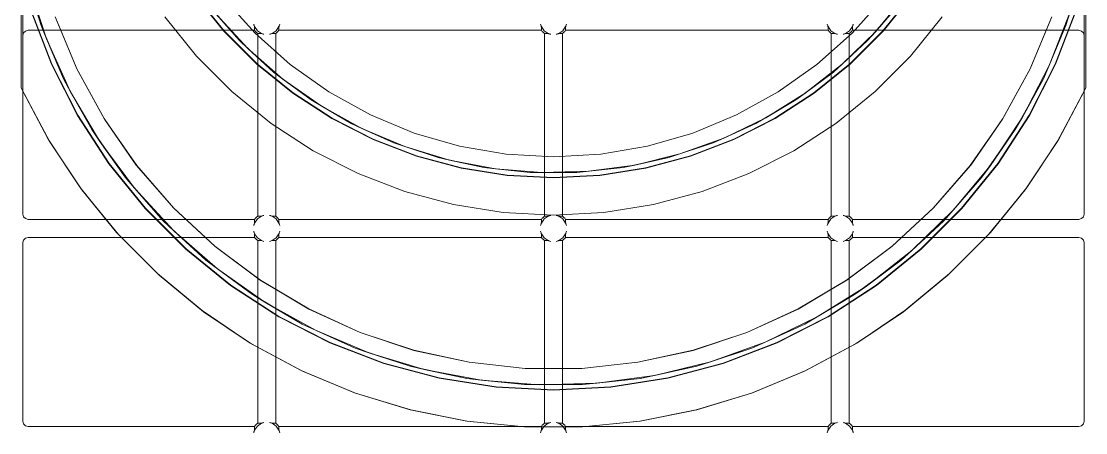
# Model space of a CAD drawing. Header units: millimetres. Extents: x 0 to 1729, y -270 to 583.
# Drawn here: x 260 to 460.5, y 175 to 252.5 of the extents above; entities that cross this region are included whole.
import ezdxf

# ---------------------------------------------------------------- set-up
doc = ezdxf.new("R2010")
doc.units = ezdxf.units.MM
doc.layers.add('OUTLINE', color=7, linetype='Continuous')

msp = doc.modelspace()

# ---------------------------------------------------------------- linework, layer by layer
at = {"layer": 'OUTLINE', "lineweight": 13}
for p, q in [((260.03, 239.96), (260.03, 333.04)), ((260.31, 239.36), (260.31, 333.64)), ((460.19, 239.36), (460.19, 333.64)), ((460.47, 239.96), (460.47, 333.04)), ((260.6, 262.16), (263.75, 251.7)), ((456.75, 251.7), (459.9, 262.16)), ((261.36, 259.53), (263.75, 251.7)), ((261.36, 259.53), (264.79, 249.17)), ((292.7, 257.42), (298.2, 250.63)), ((292.76, 257.47), (298.26, 250.68)), ((298.09, 256.93), (304.04, 250.29)), ((298.09, 256.93), (304.04, 250.29)), ((416.47, 250.29), (422.41, 256.93)), ((416.47, 250.29), (422.41, 256.93)), ((420.87, 250.54), (426.47, 257.3)), ((422.24, 250.68), (427.74, 257.47)), ((422.3, 250.63), (427.8, 257.42)), ((295.3, 255.51), (301.09, 248.89)), ((419.41, 248.89), (425.2, 255.51)), ((420.87, 250.54), (425.2, 255.51)), ((261.82, 254.52), (265.7, 244.4)), ((261.89, 254.54), (265.77, 244.43)), ((266.43, 253.35), (270.51, 243.52)), ((266.48, 253.22), (270.51, 243.52)), ((266.48, 253.22), (270.57, 243.4)), ((287.03, 253.31), (293, 245.94)), ((287.03, 253.31), (293, 245.94)), ((296.74, 253.84), (301.09, 248.89)), ((296.74, 253.84), (302.7, 247.39)), ((427.5, 245.94), (433.47, 253.31)), ((427.5, 245.94), (433.47, 253.31)), ((449.93, 243.4), (454.02, 253.22)), ((449.99, 243.52), (454.07, 253.35)), ((449.99, 243.52), (454.02, 253.22)), ((453.59, 244.15), (457.56, 254.31)), ((454.73, 244.43), (458.61, 254.54)), ((454.8, 244.4), (458.68, 254.52)), ((456.75, 251.7), (457.56, 254.31)), ((260.45, 250.3), (260.81, 250.67)), ((260.81, 250.67), (261.32, 250.8)), ((261.32, 250.8), (303.96, 250.8)), ((263.75, 251.7), (264.79, 249.17)), ((263.75, 251.7), (268, 241.64)), ((298.2, 250.63), (304.38, 244.45)), ((298.26, 250.68), (304.43, 244.51)), ((303.8, 251.98), (303.85, 251.8)), ((303.8, 251.98), (303.96, 251.49)), ((303.85, 251.8), (303.9, 251.64)), ((303.9, 251.64), (303.94, 251.53)), ((303.94, 251.53), (303.96, 251.48)), ((303.96, 251.49), (304.48, 250.73)), ((303.96, 251.48), (303.96, 250.8)), ((303.96, 250.8), (304.14, 250.59)), ((304.14, 250.59), (304.34, 250.39)), ((304.48, 250.73), (305.24, 250.21)), ((307.26, 250.21), (308.02, 250.73)), ((308.02, 250.73), (308.54, 251.49)), ((308.16, 250.39), (308.36, 250.59)), ((308.36, 250.59), (308.54, 250.8)), ((308.54, 251.49), (308.7, 251.98)), ((308.54, 251.48), (308.56, 251.53)), ((308.54, 250.8), (308.54, 251.48)), ((308.54, 250.8), (357.96, 250.8)), ((308.56, 251.53), (308.6, 251.64)), ((308.6, 251.64), (308.65, 251.8)), ((308.65, 251.8), (308.7, 251.98)), ((357.8, 251.98), (357.85, 251.8)), ((357.8, 251.98), (357.96, 251.49)), ((357.85, 251.8), (357.9, 251.64)), ((357.9, 251.64), (357.94, 251.53)), ((357.94, 251.53), (357.96, 251.48)), ((357.96, 251.49), (358.48, 250.73)), ((357.96, 251.48), (357.96, 250.8)), ((357.96, 250.8), (358.14, 250.59)), ((358.14, 250.59), (358.34, 250.39)), ((358.48, 250.73), (359.24, 250.21)), ((361.26, 250.21), (362.02, 250.73)), ((362.02, 250.73), (362.54, 251.49)), ((362.16, 250.39), (362.36, 250.59)), ((362.36, 250.59), (362.54, 250.8)), ((362.54, 251.49), (362.7, 251.98)), ((362.54, 251.48), (362.56, 251.53)), ((362.54, 250.8), (362.54, 251.48)), ((362.54, 250.8), (411.96, 250.8)), ((362.56, 251.53), (362.6, 251.64)), ((362.6, 251.64), (362.65, 251.8)), ((362.65, 251.8), (362.7, 251.98)), ((411.8, 251.98), (411.85, 251.8)), ((411.8, 251.98), (411.96, 251.49)), ((411.85, 251.8), (411.9, 251.64)), ((411.9, 251.64), (411.94, 251.53)), ((411.94, 251.53), (411.96, 251.48)), ((411.96, 251.49), (412.48, 250.73)), ((411.96, 251.48), (411.96, 250.8)), ((411.96, 250.8), (412.14, 250.59)), ((412.14, 250.59), (412.34, 250.39)), ((412.48, 250.73), (413.24, 250.21)), ((415.26, 250.21), (416.02, 250.73)), ((416.02, 250.73), (416.54, 251.49)), ((416.07, 244.51), (422.24, 250.68)), ((416.12, 244.45), (422.3, 250.63)), ((416.16, 250.39), (416.36, 250.59)), ((416.36, 250.59), (416.54, 250.8)), ((416.54, 251.49), (416.7, 251.98)), ((416.54, 251.48), (416.56, 251.53)), ((416.54, 250.8), (416.54, 251.48)), ((416.54, 250.8), (459.18, 250.8)), ((416.56, 251.53), (416.6, 251.64)), ((416.6, 251.64), (416.65, 251.8)), ((416.65, 251.8), (416.7, 251.98)), ((452.5, 241.64), (456.75, 251.7)), ((453.59, 244.15), (456.75, 251.7)), ((459.18, 250.8), (459.69, 250.67)), ((459.69, 250.67), (460.05, 250.3)), ((260.31, 249.81), (260.45, 250.3)), ((260.31, 216.19), (260.31, 249.81)), ((264.79, 249.17), (268, 241.64)), ((264.79, 249.17), (269.3, 239.24)), ((301.09, 248.89), (302.7, 247.39)), ((301.09, 248.89), (307.54, 242.93)), ((304.04, 250.29), (310.68, 244.34)), ((304.04, 250.29), (310.68, 244.34)), ((304.34, 250.39), (304.55, 250.21)), ((304.55, 215.79), (304.55, 250.21)), ((304.55, 250.21), (305.23, 250.21)), ((305.23, 250.21), (305.28, 250.19)), ((305.24, 250.21), (305.73, 250.05)), ((305.28, 250.19), (305.39, 250.15)), ((305.39, 250.15), (305.55, 250.1)), ((305.55, 250.1), (305.73, 250.05)), ((306.77, 250.05), (307.26, 250.21)), ((306.77, 250.05), (306.95, 250.1)), ((306.95, 250.1), (307.11, 250.15)), ((307.11, 250.15), (307.22, 250.19)), ((307.22, 250.19), (307.27, 250.21)), ((307.27, 250.21), (307.95, 250.21)), ((307.95, 250.21), (308.16, 250.39)), ((307.95, 215.79), (307.95, 250.21)), ((358.34, 250.39), (358.55, 250.21)), ((358.55, 215.79), (358.55, 250.21)), ((358.55, 250.21), (359.23, 250.21)), ((359.23, 250.21), (359.28, 250.19)), ((359.24, 250.21), (359.73, 250.05)), ((359.28, 250.19), (359.39, 250.15)), ((359.39, 250.15), (359.55, 250.1)), ((359.55, 250.1), (359.73, 250.05)), ((360.77, 250.05), (361.26, 250.21)), ((360.77, 250.05), (360.95, 250.1)), ((360.95, 250.1), (361.11, 250.15)), ((361.11, 250.15), (361.22, 250.19)), ((361.22, 250.19), (361.27, 250.21)), ((361.27, 250.21), (361.95, 250.21)), ((361.95, 250.21), (362.16, 250.39)), ((361.95, 215.79), (361.95, 250.21)), ((409.82, 244.34), (416.47, 250.29)), ((409.82, 244.34), (416.47, 250.29)), ((412.34, 250.39), (412.55, 250.21)), ((412.55, 215.79), (412.55, 250.21)), ((412.55, 250.21), (413.23, 250.21)), ((412.96, 242.93), (419.41, 248.89)), ((413.23, 250.21), (413.28, 250.19)), ((413.24, 250.21), (413.73, 250.05)), ((413.28, 250.19), (413.39, 250.15)), ((413.39, 250.15), (413.55, 250.1)), ((413.55, 250.1), (413.73, 250.05)), ((414.58, 244.41), (420.87, 250.54)), ((414.58, 244.41), (419.41, 248.89)), ((414.77, 250.05), (415.26, 250.21)), ((414.77, 250.05), (414.95, 250.1)), ((414.95, 250.1), (415.11, 250.15)), ((415.11, 250.15), (415.22, 250.19)), ((415.22, 250.19), (415.27, 250.21)), ((415.27, 250.21), (415.95, 250.21)), ((415.95, 250.21), (416.16, 250.39)), ((415.95, 215.79), (415.95, 250.21)), ((419.41, 248.89), (420.87, 250.54)), ((460.05, 250.3), (460.19, 249.81)), ((460.19, 216.19), (460.19, 249.81)), ((302.7, 247.39), (307.54, 242.93)), ((302.7, 247.39), (309.3, 241.61)), ((293, 245.94), (299.69, 239.25)), ((293, 245.94), (299.69, 239.25)), ((420.81, 239.25), (427.5, 245.94)), ((420.81, 239.25), (427.5, 245.94)), ((265.7, 244.4), (270.62, 234.75)), ((265.77, 244.43), (270.68, 234.79)), ((270.51, 243.52), (270.57, 243.4)), ((270.51, 243.52), (275.62, 234.18)), ((270.57, 243.4), (275.62, 234.18)), ((270.57, 243.4), (275.68, 234.07)), ((304.38, 244.45), (311.17, 238.95)), ((304.43, 244.51), (311.22, 239.01)), ((307.54, 242.93), (309.3, 241.61)), ((307.54, 242.93), (314.6, 237.69)), ((310.68, 244.34), (317.95, 239.19)), ((310.68, 244.34), (317.95, 239.19)), ((402.55, 239.19), (409.82, 244.34)), ((402.55, 239.19), (409.82, 244.34)), ((405.9, 237.69), (412.96, 242.93)), ((407.67, 238.99), (414.58, 244.41)), ((407.67, 238.99), (412.96, 242.93)), ((409.28, 239.01), (416.07, 244.51)), ((409.33, 238.95), (416.12, 244.45)), ((412.96, 242.93), (414.58, 244.41)), ((444.82, 234.07), (449.93, 243.4)), ((444.88, 234.18), (449.99, 243.52)), ((444.88, 234.18), (449.93, 243.4)), ((448.56, 234.46), (453.59, 244.15)), ((449.82, 234.79), (454.73, 244.43)), ((449.88, 234.75), (454.8, 244.4)), ((449.93, 243.4), (449.99, 243.52)), ((452.5, 241.64), (453.59, 244.15)), ((268, 241.64), (269.3, 239.24)), ((268, 241.64), (273.29, 232.09)), ((309.3, 241.61), (314.6, 237.69)), ((309.3, 241.61), (316.49, 236.56)), ((447.21, 232.09), (452.5, 241.64)), ((448.56, 234.46), (452.5, 241.64)), ((260.03, 239.96), (260.31, 239.36)), ((260.03, 239.96), (265.11, 230.3)), ((260.31, 239.36), (265.11, 230.3)), ((260.31, 239.36), (265.42, 229.78)), ((269.3, 239.24), (273.29, 232.09)), ((269.3, 239.24), (274.84, 229.84)), ((299.69, 239.25), (307.06, 233.28)), ((299.69, 239.25), (307.06, 233.28)), ((311.17, 238.95), (318.5, 234.19)), ((311.22, 239.01), (318.54, 234.25)), ((317.95, 239.19), (325.76, 234.87)), ((317.95, 239.19), (325.76, 234.87)), ((394.74, 234.87), (402.55, 239.19)), ((394.74, 234.87), (402.55, 239.19)), ((400.23, 234.33), (407.67, 238.99)), ((401.96, 234.25), (409.28, 239.01)), ((402, 234.19), (409.33, 238.95)), ((405.9, 237.69), (407.67, 238.99)), ((413.44, 233.28), (420.81, 239.25)), ((413.44, 233.28), (420.81, 239.25)), ((455.08, 229.78), (460.19, 239.36)), ((455.39, 230.3), (460.47, 239.96)), ((455.39, 230.3), (460.19, 239.36)), ((460.19, 239.36), (460.47, 239.96)), ((314.6, 237.69), (316.49, 236.56)), ((314.6, 237.69), (322.17, 233.22)), ((316.49, 236.56), (322.17, 233.22)), ((316.49, 236.56), (324.17, 232.31)), ((398.33, 233.22), (405.9, 237.69)), ((400.23, 234.33), (405.9, 237.69)), ((270.62, 234.75), (276.52, 225.66)), ((270.68, 234.79), (276.58, 225.71)), ((325.76, 234.87), (333.99, 231.46)), ((325.76, 234.87), (333.99, 231.46)), ((386.51, 231.46), (394.74, 234.87)), ((386.51, 231.46), (394.74, 234.87)), ((443.92, 225.71), (449.82, 234.79)), ((443.98, 225.66), (449.88, 234.75)), ((275.62, 234.18), (275.68, 234.07)), ((275.62, 234.18), (281.69, 225.43)), ((275.68, 234.07), (281.69, 225.43)), ((275.68, 234.07), (281.76, 225.35)), ((307.06, 233.28), (315, 228.12)), ((307.06, 233.28), (315, 228.12)), ((318.5, 234.19), (326.29, 230.22)), ((318.54, 234.25), (326.32, 230.29)), ((322.17, 233.22), (324.17, 232.31)), ((322.17, 233.22), (330.18, 229.59)), ((390.32, 229.59), (398.33, 233.22)), ((392.33, 230.49), (400.23, 234.33)), ((392.33, 230.49), (398.33, 233.22)), ((394.18, 230.29), (401.96, 234.25)), ((394.21, 230.22), (402, 234.19)), ((398.33, 233.22), (400.23, 234.33)), ((405.5, 228.12), (413.44, 233.28)), ((405.5, 228.12), (413.44, 233.28)), ((438.74, 225.35), (444.82, 234.07)), ((438.81, 225.43), (444.88, 234.18)), ((438.81, 225.43), (444.82, 234.07)), ((442.53, 225.37), (448.56, 234.46)), ((444.82, 234.07), (444.88, 234.18)), ((447.21, 232.09), (448.56, 234.46)), ((273.29, 232.09), (274.84, 229.84)), ((273.29, 232.09), (279.57, 223.16)), ((324.17, 232.31), (330.18, 229.59)), ((324.17, 232.31), (332.26, 228.89)), ((333.99, 231.46), (342.56, 228.99)), ((333.99, 231.46), (342.56, 228.99)), ((377.94, 228.99), (386.51, 231.46)), ((377.94, 228.99), (386.51, 231.46)), ((440.93, 223.16), (447.21, 232.09)), ((442.53, 225.37), (447.21, 232.09)), ((265.11, 230.3), (265.42, 229.78)), ((265.11, 230.3), (271.12, 221.19)), ((265.42, 229.78), (271.12, 221.19)), ((265.42, 229.78), (271.44, 220.75)), ((274.84, 229.84), (279.57, 223.16)), ((274.84, 229.84), (281.34, 221.08)), ((326.29, 230.22), (334.45, 227.09)), ((326.32, 230.29), (334.47, 227.16)), ((330.18, 229.59), (332.26, 228.89)), ((330.18, 229.59), (338.52, 226.83)), ((332.26, 228.89), (338.52, 226.83)), ((332.26, 228.89), (340.67, 226.36)), ((342.56, 228.99), (351.35, 227.5)), ((342.56, 228.99), (351.35, 227.5)), ((369.15, 227.5), (377.94, 228.99)), ((369.15, 227.5), (377.94, 228.99)), ((381.98, 226.83), (390.32, 229.59)), ((384.07, 227.51), (392.33, 230.49)), ((384.07, 227.51), (390.32, 229.59)), ((386.03, 227.16), (394.18, 230.29)), ((386.05, 227.09), (394.21, 230.22)), ((390.32, 229.59), (392.33, 230.49)), ((449.06, 220.75), (455.08, 229.78)), ((449.38, 221.19), (455.39, 230.3)), ((449.38, 221.19), (455.08, 229.78)), ((455.08, 229.78), (455.39, 230.3)), ((315, 228.12), (323.44, 223.82)), ((315, 228.12), (323.44, 223.82)), ((334.45, 227.09), (342.89, 224.82)), ((334.47, 227.16), (342.91, 224.9)), ((338.52, 226.83), (340.67, 226.36)), ((338.52, 226.83), (347.11, 224.97)), ((351.35, 227.5), (360.25, 227)), ((351.35, 227.5), (360.25, 227)), ((360.25, 227), (369.15, 227.5)), ((360.25, 227), (369.15, 227.5)), ((373.39, 224.97), (381.98, 226.83)), ((375.54, 225.43), (384.07, 227.51)), ((375.54, 225.43), (381.98, 226.83)), ((377.59, 224.9), (386.03, 227.16)), ((377.61, 224.82), (386.05, 227.09)), ((381.98, 226.83), (384.07, 227.51)), ((397.06, 223.82), (405.5, 228.12)), ((397.06, 223.82), (405.5, 228.12)), ((276.52, 225.66), (283.33, 217.25)), ((276.58, 225.71), (283.39, 217.3)), ((281.69, 225.43), (281.76, 225.35)), ((281.69, 225.43), (288.67, 217.39)), ((281.76, 225.35), (288.67, 217.39)), ((281.76, 225.35), (288.74, 217.32)), ((340.67, 226.36), (347.11, 224.97)), ((340.67, 226.36), (349.3, 224.73)), ((342.89, 224.82), (351.52, 223.46)), ((342.91, 224.9), (351.53, 223.54)), ((347.11, 224.97), (349.3, 224.73)), ((347.11, 224.97), (355.86, 224.04)), ((349.3, 224.73), (355.86, 224.04)), ((349.3, 224.73), (358.05, 224.03)), ((364.65, 224.04), (373.39, 224.97)), ((366.83, 224.26), (375.54, 225.43)), ((366.83, 224.26), (373.39, 224.97)), ((368.97, 223.54), (377.59, 224.9)), ((368.98, 223.46), (377.61, 224.82)), ((373.39, 224.97), (375.54, 225.43)), ((431.76, 217.32), (438.74, 225.35)), ((431.83, 217.39), (438.81, 225.43)), ((431.83, 217.39), (438.74, 225.35)), ((435.56, 216.97), (442.53, 225.37)), ((437.11, 217.3), (443.92, 225.71)), ((437.17, 217.25), (443.98, 225.66)), ((438.74, 225.35), (438.81, 225.43)), ((440.93, 223.16), (442.53, 225.37)), ((279.57, 223.16), (281.34, 221.08)), ((279.57, 223.16), (286.76, 214.94)), ((323.44, 223.82), (332.28, 220.43)), ((323.44, 223.82), (332.28, 220.43)), ((351.52, 223.46), (360.25, 223)), ((351.53, 223.54), (360.25, 223.08)), ((355.86, 224.04), (358.05, 224.03)), ((355.86, 224.04), (364.65, 224.04)), ((358.05, 224.03), (366.83, 224.26)), ((358.05, 224.03), (364.65, 224.04)), ((360.25, 223.08), (368.97, 223.54)), ((360.25, 223), (368.98, 223.46)), ((364.65, 224.04), (366.83, 224.26)), ((388.22, 220.43), (397.06, 223.82)), ((388.22, 220.43), (397.06, 223.82)), ((433.74, 214.94), (440.93, 223.16)), ((435.56, 216.97), (440.93, 223.16)), ((271.12, 221.19), (271.44, 220.75)), ((271.12, 221.19), (277.99, 212.72)), ((271.44, 220.75), (277.99, 212.72)), ((271.44, 220.75), (278.32, 212.35)), ((281.34, 221.08), (286.76, 214.94)), ((281.34, 221.08), (288.74, 213.06)), ((442.18, 212.35), (449.06, 220.75)), ((442.51, 212.72), (449.38, 221.19)), ((442.51, 212.72), (449.06, 220.75)), ((449.06, 220.75), (449.38, 221.19)), ((332.28, 220.43), (341.43, 217.98)), ((332.28, 220.43), (341.43, 217.98)), ((379.07, 217.98), (388.22, 220.43)), ((379.07, 217.98), (388.22, 220.43)), ((283.33, 217.25), (291, 209.58)), ((283.39, 217.3), (291.05, 209.64)), ((288.67, 217.39), (288.74, 217.32)), ((288.67, 217.39), (296.46, 210.14)), ((288.74, 217.32), (296.46, 210.14)), ((288.74, 217.32), (296.53, 210.08)), ((341.43, 217.98), (350.79, 216.5)), ((341.43, 217.98), (350.79, 216.5)), ((350.79, 216.5), (360.25, 216)), ((350.79, 216.5), (360.25, 216)), ((360.25, 216), (369.71, 216.5)), ((360.25, 216), (369.71, 216.5)), ((369.71, 216.5), (379.07, 217.98)), ((369.71, 216.5), (379.07, 217.98)), ((423.97, 210.08), (431.76, 217.32)), ((424.04, 210.14), (431.83, 217.39)), ((424.04, 210.14), (431.76, 217.32)), ((427.75, 209.36), (435.56, 216.97)), ((429.45, 209.64), (437.11, 217.3)), ((429.51, 209.58), (437.17, 217.25)), ((431.76, 217.32), (431.83, 217.39)), ((433.74, 214.94), (435.56, 216.97)), ((260.31, 216.19), (260.45, 215.7)), ((260.45, 215.7), (260.81, 215.33)), ((260.81, 215.33), (261.32, 215.2)), ((261.32, 215.2), (303.96, 215.2)), ((286.76, 214.94), (288.74, 213.06)), ((286.76, 214.94), (294.78, 207.53)), ((303.8, 214.02), (303.96, 214.51)), ((303.9, 214.36), (303.94, 214.47)), ((303.94, 214.47), (303.96, 214.52)), ((303.96, 215.2), (304.14, 215.41)), ((303.96, 214.51), (304.48, 215.27)), ((303.96, 214.52), (303.96, 215.2)), ((304.14, 215.41), (304.34, 215.61)), ((304.34, 215.61), (304.55, 215.79)), ((304.48, 215.27), (305.24, 215.79)), ((304.55, 215.79), (305.23, 215.79)), ((305.23, 215.79), (305.28, 215.81)), ((305.24, 215.79), (305.73, 215.95)), ((305.28, 215.81), (305.39, 215.85)), ((305.39, 215.85), (305.55, 215.9)), ((305.55, 215.9), (305.73, 215.95)), ((306.77, 215.95), (306.95, 215.9)), ((306.77, 215.95), (307.26, 215.79)), ((306.95, 215.9), (307.11, 215.85)), ((307.11, 215.85), (307.22, 215.81)), ((307.22, 215.81), (307.27, 215.79)), ((307.26, 215.79), (308.02, 215.27)), ((307.27, 215.79), (307.95, 215.79)), ((307.95, 215.79), (308.16, 215.61)), ((308.02, 215.27), (308.54, 214.51)), ((308.16, 215.61), (308.36, 215.41)), ((308.36, 215.41), (308.54, 215.2)), ((308.54, 215.2), (308.54, 214.52)), ((308.54, 215.2), (357.96, 215.2)), ((308.54, 214.52), (308.56, 214.47)), ((308.54, 214.51), (308.7, 214.02)), ((308.56, 214.47), (308.6, 214.36)), ((357.8, 214.02), (357.96, 214.51)), ((357.9, 214.36), (357.94, 214.47)), ((357.94, 214.47), (357.96, 214.52)), ((357.96, 215.2), (358.14, 215.41)), ((357.96, 214.51), (358.48, 215.27)), ((357.96, 214.52), (357.96, 215.2)), ((358.14, 215.41), (358.34, 215.61)), ((358.34, 215.61), (358.55, 215.79)), ((358.48, 215.27), (359.24, 215.79)), ((358.55, 215.79), (359.23, 215.79)), ((359.23, 215.79), (359.28, 215.81)), ((359.24, 215.79), (359.73, 215.95)), ((359.28, 215.81), (359.39, 215.85)), ((359.39, 215.85), (359.55, 215.9)), ((359.55, 215.9), (359.73, 215.95)), ((360.77, 215.95), (360.95, 215.9)), ((360.77, 215.95), (361.26, 215.79)), ((360.95, 215.9), (361.11, 215.85)), ((361.11, 215.85), (361.22, 215.81)), ((361.22, 215.81), (361.27, 215.79)), ((361.26, 215.79), (362.02, 215.27)), ((361.27, 215.79), (361.95, 215.79)), ((361.95, 215.79), (362.16, 215.61)), ((362.02, 215.27), (362.54, 214.51)), ((362.16, 215.61), (362.36, 215.41)), ((362.36, 215.41), (362.54, 215.2)), ((362.54, 215.2), (362.54, 214.52)), ((362.54, 215.2), (411.96, 215.2)), ((362.54, 214.52), (362.56, 214.47)), ((362.54, 214.51), (362.7, 214.02)), ((362.56, 214.47), (362.6, 214.36)), ((411.8, 214.02), (411.96, 214.51)), ((411.9, 214.36), (411.94, 214.47)), ((411.94, 214.47), (411.96, 214.52)), ((411.96, 215.2), (412.14, 215.41)), ((411.96, 214.51), (412.48, 215.27)), ((411.96, 214.52), (411.96, 215.2)), ((412.14, 215.41), (412.34, 215.61)), ((412.34, 215.61), (412.55, 215.79)), ((412.48, 215.27), (413.24, 215.79)), ((412.55, 215.79), (413.23, 215.79)), ((413.23, 215.79), (413.28, 215.81)), ((413.24, 215.79), (413.73, 215.95)), ((413.28, 215.81), (413.39, 215.85)), ((413.39, 215.85), (413.55, 215.9)), ((413.55, 215.9), (413.73, 215.95)), ((414.77, 215.95), (414.95, 215.9)), ((414.77, 215.95), (415.26, 215.79)), ((414.95, 215.9), (415.11, 215.85)), ((415.11, 215.85), (415.22, 215.81)), ((415.22, 215.81), (415.27, 215.79)), ((415.26, 215.79), (416.02, 215.27)), ((415.27, 215.79), (415.95, 215.79)), ((415.95, 215.79), (416.16, 215.61)), ((416.02, 215.27), (416.54, 214.51)), ((416.16, 215.61), (416.36, 215.41)), ((416.36, 215.41), (416.54, 215.2)), ((416.54, 215.2), (416.54, 214.52)), ((416.54, 215.2), (459.18, 215.2)), ((416.54, 214.52), (416.56, 214.47)), ((416.54, 214.51), (416.7, 214.02)), ((416.56, 214.47), (416.6, 214.36)), ((425.72, 207.53), (433.74, 214.94)), ((427.75, 209.36), (433.74, 214.94)), ((459.18, 215.2), (459.69, 215.33)), ((459.69, 215.33), (460.05, 215.7)), ((460.05, 215.7), (460.19, 216.19)), ((277.99, 212.72), (278.32, 212.35)), ((277.99, 212.72), (285.67, 204.97)), ((288.74, 213.06), (294.78, 207.53)), ((288.74, 213.06), (296.95, 205.88)), ((303.8, 214.02), (303.85, 214.2)), ((303.8, 212.98), (303.85, 212.8)), ((303.8, 212.98), (303.96, 212.49)), ((303.85, 214.2), (303.9, 214.36)), ((303.85, 212.8), (303.9, 212.64)), ((303.9, 212.64), (303.94, 212.53)), ((303.94, 212.53), (303.96, 212.48)), ((303.96, 212.49), (304.48, 211.73)), ((303.96, 212.48), (303.96, 211.8)), ((308.02, 211.73), (308.54, 212.49)), ((308.54, 212.49), (308.7, 212.98)), ((308.54, 212.48), (308.56, 212.53)), ((308.54, 211.8), (308.54, 212.48)), ((308.56, 212.53), (308.6, 212.64)), ((308.6, 214.36), (308.65, 214.2)), ((308.6, 212.64), (308.65, 212.8)), ((308.65, 214.2), (308.7, 214.02)), ((308.65, 212.8), (308.7, 212.98)), ((357.8, 214.02), (357.85, 214.2)), ((357.8, 212.98), (357.85, 212.8)), ((357.8, 212.98), (357.96, 212.49)), ((357.85, 214.2), (357.9, 214.36)), ((357.85, 212.8), (357.9, 212.64)), ((357.9, 212.64), (357.94, 212.53)), ((357.94, 212.53), (357.96, 212.48)), ((357.96, 212.49), (358.48, 211.73)), ((357.96, 212.48), (357.96, 211.8)), ((362.02, 211.73), (362.54, 212.49)), ((362.54, 212.49), (362.7, 212.98)), ((362.54, 212.48), (362.56, 212.53)), ((362.54, 211.8), (362.54, 212.48)), ((362.56, 212.53), (362.6, 212.64)), ((362.6, 214.36), (362.65, 214.2)), ((362.6, 212.64), (362.65, 212.8)), ((362.65, 214.2), (362.7, 214.02)), ((362.65, 212.8), (362.7, 212.98)), ((411.8, 214.02), (411.85, 214.2)), ((411.8, 212.98), (411.85, 212.8)), ((411.8, 212.98), (411.96, 212.49)), ((411.85, 214.2), (411.9, 214.36)), ((411.85, 212.8), (411.9, 212.64)), ((411.9, 212.64), (411.94, 212.53)), ((411.94, 212.53), (411.96, 212.48)), ((411.96, 212.49), (412.48, 211.73)), ((411.96, 212.48), (411.96, 211.8)), ((416.02, 211.73), (416.54, 212.49)), ((416.54, 212.49), (416.7, 212.98)), ((416.54, 212.48), (416.56, 212.53)), ((416.54, 211.8), (416.54, 212.48)), ((416.56, 212.53), (416.6, 212.64)), ((416.6, 214.36), (416.65, 214.2)), ((416.6, 212.64), (416.65, 212.8)), ((416.65, 214.2), (416.7, 214.02)), ((416.65, 212.8), (416.7, 212.98)), ((434.83, 204.97), (442.51, 212.72)), ((442.18, 212.35), (442.51, 212.72)), ((260.31, 210.81), (260.45, 211.3)), ((260.31, 177.19), (260.31, 210.81)), ((260.45, 211.3), (260.81, 211.67)), ((260.81, 211.67), (261.32, 211.8)), ((261.32, 211.8), (303.96, 211.8)), ((278.32, 212.35), (285.67, 204.97)), ((278.32, 212.35), (285.99, 204.67)), ((303.96, 211.8), (304.14, 211.59)), ((304.14, 211.59), (304.34, 211.39)), ((304.34, 211.39), (304.55, 211.21)), ((304.48, 211.73), (305.24, 211.21)), ((304.55, 176.79), (304.55, 211.21)), ((304.55, 211.21), (305.23, 211.21)), ((305.23, 211.21), (305.28, 211.19)), ((305.24, 211.21), (305.73, 211.05)), ((305.28, 211.19), (305.39, 211.15)), ((305.39, 211.15), (305.55, 211.1)), ((305.55, 211.1), (305.73, 211.05)), ((306.77, 211.05), (307.26, 211.21)), ((306.77, 211.05), (306.95, 211.1)), ((306.95, 211.1), (307.11, 211.15)), ((307.11, 211.15), (307.22, 211.19)), ((307.22, 211.19), (307.27, 211.21)), ((307.26, 211.21), (308.02, 211.73)), ((307.27, 211.21), (307.95, 211.21)), ((307.95, 211.21), (308.16, 211.39)), ((307.95, 176.79), (307.95, 211.21)), ((308.16, 211.39), (308.36, 211.59)), ((308.36, 211.59), (308.54, 211.8)), ((308.54, 211.8), (357.96, 211.8)), ((357.96, 211.8), (358.14, 211.59)), ((358.14, 211.59), (358.34, 211.39)), ((358.34, 211.39), (358.55, 211.21)), ((358.48, 211.73), (359.24, 211.21)), ((358.55, 176.79), (358.55, 211.21)), ((358.55, 211.21), (359.23, 211.21)), ((359.23, 211.21), (359.28, 211.19)), ((359.24, 211.21), (359.73, 211.05)), ((359.28, 211.19), (359.39, 211.15)), ((359.39, 211.15), (359.55, 211.1)), ((359.55, 211.1), (359.73, 211.05)), ((360.77, 211.05), (361.26, 211.21)), ((360.77, 211.05), (360.95, 211.1)), ((360.95, 211.1), (361.11, 211.15)), ((361.11, 211.15), (361.22, 211.19)), ((361.22, 211.19), (361.27, 211.21)), ((361.26, 211.21), (362.02, 211.73)), ((361.27, 211.21), (361.95, 211.21)), ((361.95, 211.21), (362.16, 211.39)), ((361.95, 176.79), (361.95, 211.21)), ((362.16, 211.39), (362.36, 211.59)), ((362.36, 211.59), (362.54, 211.8)), ((362.54, 211.8), (411.96, 211.8)), ((411.96, 211.8), (412.14, 211.59)), ((412.14, 211.59), (412.34, 211.39)), ((412.34, 211.39), (412.55, 211.21)), ((412.48, 211.73), (413.24, 211.21)), ((412.55, 176.79), (412.55, 211.21)), ((412.55, 211.21), (413.23, 211.21)), ((413.23, 211.21), (413.28, 211.19)), ((413.24, 211.21), (413.73, 211.05)), ((413.28, 211.19), (413.39, 211.15)), ((413.39, 211.15), (413.55, 211.1)), ((413.55, 211.1), (413.73, 211.05)), ((414.77, 211.05), (415.26, 211.21)), ((414.77, 211.05), (414.95, 211.1)), ((414.95, 211.1), (415.11, 211.15)), ((415.11, 211.15), (415.22, 211.19)), ((415.22, 211.19), (415.27, 211.21)), ((415.26, 211.21), (416.02, 211.73)), ((415.27, 211.21), (415.95, 211.21)), ((415.95, 211.21), (416.16, 211.39)), ((415.95, 176.79), (415.95, 211.21)), ((416.16, 211.39), (416.36, 211.59)), ((416.36, 211.59), (416.54, 211.8)), ((416.54, 211.8), (459.18, 211.8)), ((434.51, 204.67), (442.18, 212.35)), ((434.83, 204.97), (442.18, 212.35)), ((459.18, 211.8), (459.69, 211.67)), ((459.69, 211.67), (460.05, 211.3)), ((460.05, 211.3), (460.19, 210.81)), ((460.19, 177.19), (460.19, 210.81)), ((291, 209.58), (299.41, 202.77)), ((291.05, 209.64), (299.46, 202.83)), ((296.46, 210.14), (296.53, 210.08)), ((296.46, 210.14), (304.99, 203.76)), ((296.53, 210.08), (304.99, 203.76)), ((296.53, 210.08), (305.05, 203.72)), ((415.45, 203.72), (423.97, 210.08)), ((415.51, 203.76), (424.04, 210.14)), ((415.51, 203.76), (423.97, 210.08)), ((419.17, 202.62), (427.75, 209.36)), ((421.04, 202.83), (429.45, 209.64)), ((421.09, 202.77), (429.51, 209.58)), ((423.97, 210.08), (424.04, 210.14)), ((425.72, 207.53), (427.75, 209.36)), ((294.78, 207.53), (296.95, 205.88)), ((294.78, 207.53), (303.54, 201.02)), ((416.96, 201.02), (425.72, 207.53)), ((419.17, 202.62), (425.72, 207.53)), ((285.67, 204.97), (285.99, 204.67)), ((285.67, 204.97), (294.07, 198.01)), ((285.99, 204.67), (294.07, 198.01)), ((285.99, 204.67), (294.37, 197.78)), ((296.95, 205.88), (303.54, 201.02)), ((296.95, 205.88), (305.88, 199.61)), ((426.13, 197.78), (434.51, 204.67)), ((426.43, 198.01), (434.83, 204.97)), ((426.43, 198.01), (434.51, 204.67)), ((434.51, 204.67), (434.83, 204.97)), ((299.41, 202.77), (308.5, 196.87)), ((299.46, 202.83), (308.54, 196.93)), ((304.99, 203.76), (305.05, 203.72)), ((304.99, 203.76), (314.15, 198.33)), ((305.05, 203.72), (314.15, 198.33)), ((305.05, 203.72), (314.2, 198.3)), ((406.3, 198.3), (415.45, 203.72)), ((406.35, 198.33), (415.51, 203.76)), ((406.35, 198.33), (415.45, 203.72)), ((409.92, 196.84), (419.17, 202.62)), ((411.96, 196.93), (421.04, 202.83)), ((412, 196.87), (421.09, 202.77)), ((415.45, 203.72), (415.51, 203.76)), ((416.96, 201.02), (419.17, 202.62)), ((303.54, 201.02), (305.88, 199.61)), ((303.54, 201.02), (312.95, 195.48)), ((407.55, 195.48), (416.96, 201.02)), ((409.92, 196.84), (416.96, 201.02)), ((305.88, 199.61), (312.95, 195.48)), ((305.88, 199.61), (315.43, 194.32)), ((294.07, 198.01), (294.37, 197.78)), ((294.07, 198.01), (303.12, 191.91)), ((294.37, 197.78), (303.12, 191.91)), ((294.37, 197.78), (303.4, 191.75)), ((308.5, 196.87), (318.15, 191.95)), ((308.54, 196.93), (318.18, 192.02)), ((314.15, 198.33), (314.2, 198.3)), ((314.15, 198.33), (323.83, 193.9)), ((314.2, 198.3), (323.83, 193.9)), ((314.2, 198.3), (323.87, 193.89)), ((396.63, 193.89), (406.3, 198.3)), ((396.67, 193.9), (406.35, 198.33)), ((396.67, 193.9), (406.3, 198.3)), ((400.1, 192.07), (409.92, 196.84)), ((402.32, 192.02), (411.96, 196.93)), ((402.35, 191.95), (412, 196.87)), ((406.3, 198.3), (406.35, 198.33)), ((407.55, 195.48), (409.92, 196.84)), ((417.1, 191.75), (426.13, 197.78)), ((417.38, 191.91), (426.43, 198.01)), ((417.38, 191.91), (426.13, 197.78)), ((426.13, 197.78), (426.43, 198.01)), ((312.95, 195.48), (315.43, 194.32)), ((312.95, 195.48), (322.89, 190.96)), ((397.61, 190.96), (407.55, 195.48)), ((400.1, 192.07), (407.55, 195.48)), ((315.43, 194.32), (322.89, 190.96)), ((315.43, 194.32), (325.48, 190.08)), ((323.83, 193.9), (323.87, 193.89)), ((323.83, 193.9), (333.94, 190.54)), ((323.87, 193.89), (333.94, 190.54)), ((323.87, 193.89), (333.97, 190.53)), ((386.53, 190.53), (396.63, 193.89)), ((386.56, 190.54), (396.67, 193.9)), ((386.56, 190.54), (396.63, 193.89)), ((396.63, 193.89), (396.67, 193.9)), ((303.12, 191.91), (303.4, 191.75)), ((303.12, 191.91), (312.73, 186.74)), ((303.4, 191.75), (312.73, 186.74)), ((303.4, 191.75), (312.97, 186.63)), ((318.15, 191.95), (328.27, 188.07)), ((318.18, 192.02), (328.29, 188.14)), ((322.89, 190.96), (325.48, 190.08)), ((322.89, 190.96), (333.26, 187.54)), ((333.94, 190.54), (333.97, 190.53)), ((333.94, 190.54), (344.34, 188.28)), ((333.97, 190.53), (344.34, 188.28)), ((333.97, 190.53), (344.36, 188.28)), ((376.14, 188.28), (386.53, 190.53)), ((376.16, 188.28), (386.56, 190.54)), ((376.16, 188.28), (386.53, 190.53)), ((386.53, 190.53), (386.56, 190.54)), ((387.24, 187.54), (397.61, 190.96)), ((389.84, 188.36), (400.1, 192.07)), ((389.84, 188.36), (397.61, 190.96)), ((392.21, 188.14), (402.32, 192.02)), ((392.23, 188.07), (402.35, 191.95)), ((397.61, 190.96), (400.1, 192.07)), ((407.53, 186.63), (417.1, 191.75)), ((407.77, 186.74), (417.38, 191.91)), ((407.77, 186.74), (417.1, 191.75)), ((417.1, 191.75), (417.38, 191.91)), ((325.48, 190.08), (333.26, 187.54)), ((325.48, 190.08), (335.92, 186.93)), ((312.73, 186.74), (312.97, 186.63)), ((312.73, 186.74), (322.8, 182.54)), ((312.97, 186.63), (322.8, 182.54)), ((312.97, 186.63), (322.99, 182.47)), ((328.27, 188.07), (338.73, 185.26)), ((328.29, 188.14), (338.75, 185.34)), ((333.26, 187.54), (335.92, 186.93)), ((333.26, 187.54), (343.93, 185.23)), ((335.92, 186.93), (343.93, 185.23)), ((335.92, 186.93), (346.65, 184.91)), ((344.34, 188.28), (344.36, 188.28)), ((344.34, 188.28), (354.93, 187.14)), ((344.36, 188.28), (354.93, 187.14)), ((344.36, 188.28), (354.93, 187.14)), ((354.93, 187.14), (354.93, 187.14)), ((354.93, 187.14), (365.57, 187.14)), ((354.93, 187.14), (365.57, 187.14)), ((365.57, 187.14), (376.14, 188.28)), ((365.57, 187.14), (376.14, 188.28)), ((365.57, 187.14), (376.16, 188.28)), ((365.57, 187.14), (365.57, 187.14)), ((376.14, 188.28), (376.16, 188.28)), ((376.57, 185.23), (387.24, 187.54)), ((379.24, 185.77), (389.84, 188.36)), ((379.24, 185.77), (387.24, 187.54)), ((381.75, 185.34), (392.21, 188.14)), ((381.77, 185.26), (392.23, 188.07)), ((387.24, 187.54), (389.84, 188.36)), ((397.51, 182.47), (407.53, 186.63)), ((397.7, 182.54), (407.77, 186.74)), ((397.7, 182.54), (407.53, 186.63)), ((407.53, 186.63), (407.77, 186.74)), ((338.73, 185.26), (349.43, 183.57)), ((338.75, 185.34), (349.44, 183.65)), ((343.93, 185.23), (346.65, 184.91)), ((343.93, 185.23), (354.79, 184.07)), ((346.65, 184.91), (354.79, 184.07)), ((346.65, 184.91), (357.52, 184.04)), ((365.71, 184.07), (376.57, 185.23)), ((368.43, 184.33), (379.24, 185.77)), ((368.43, 184.33), (376.57, 185.23)), ((371.06, 183.65), (381.75, 185.34)), ((371.07, 183.57), (381.77, 185.26)), ((376.57, 185.23), (379.24, 185.77)), ((322.8, 182.54), (322.99, 182.47)), ((322.8, 182.54), (333.24, 179.35)), ((322.99, 182.47), (333.24, 179.35)), ((322.99, 182.47), (333.38, 179.32)), ((349.43, 183.57), (360.25, 183)), ((349.44, 183.65), (360.25, 183.08)), ((354.79, 184.07), (357.52, 184.04)), ((354.79, 184.07), (365.71, 184.07)), ((357.52, 184.04), (368.43, 184.33)), ((357.52, 184.04), (365.71, 184.07)), ((360.25, 183.08), (371.06, 183.65)), ((360.25, 183), (371.07, 183.57)), ((365.71, 184.07), (368.43, 184.33)), ((387.12, 179.32), (397.51, 182.47)), ((387.26, 179.35), (397.7, 182.54)), ((387.26, 179.35), (397.51, 182.47)), ((397.51, 182.47), (397.7, 182.54)), ((333.24, 179.35), (333.38, 179.32)), ((333.24, 179.35), (343.94, 177.21)), ((333.38, 179.32), (343.94, 177.21)), ((333.38, 179.32), (344.02, 177.2)), ((376.48, 177.2), (387.12, 179.32)), ((376.56, 177.21), (387.26, 179.35)), ((376.56, 177.21), (387.12, 179.32)), ((387.12, 179.32), (387.26, 179.35)), ((260.31, 177.19), (260.45, 176.7)), ((260.45, 176.7), (260.81, 176.33)), ((303.96, 176.2), (304.14, 176.41)), ((304.14, 176.41), (304.34, 176.61)), ((304.34, 176.61), (304.55, 176.79)), ((304.48, 176.27), (305.24, 176.79)), ((304.55, 176.79), (305.23, 176.79)), ((305.23, 176.79), (305.28, 176.81)), ((305.24, 176.79), (305.73, 176.95)), ((305.28, 176.81), (305.39, 176.85)), ((305.39, 176.85), (305.55, 176.9)), ((305.55, 176.9), (305.73, 176.95)), ((306.77, 176.95), (306.95, 176.9)), ((306.77, 176.95), (307.26, 176.79)), ((306.95, 176.9), (307.11, 176.85)), ((307.11, 176.85), (307.22, 176.81)), ((307.22, 176.81), (307.27, 176.79)), ((307.26, 176.79), (308.02, 176.27)), ((307.27, 176.79), (307.95, 176.79)), ((307.95, 176.79), (308.16, 176.61)), ((308.16, 176.61), (308.36, 176.41)), ((308.36, 176.41), (308.54, 176.2)), ((343.94, 177.21), (344.02, 177.2)), ((343.94, 177.21), (354.79, 176.13)), ((344.02, 177.2), (354.79, 176.13)), ((344.02, 177.2), (354.82, 176.13)), ((357.96, 176.2), (358.14, 176.41)), ((358.14, 176.41), (358.34, 176.61)), ((358.34, 176.61), (358.55, 176.79)), ((358.48, 176.27), (359.24, 176.79)), ((358.55, 176.79), (359.23, 176.79)), ((359.23, 176.79), (359.28, 176.81)), ((359.24, 176.79), (359.73, 176.95)), ((359.28, 176.81), (359.39, 176.85)), ((359.39, 176.85), (359.55, 176.9)), ((359.55, 176.9), (359.73, 176.95)), ((360.77, 176.95), (360.95, 176.9)), ((360.77, 176.95), (361.26, 176.79)), ((360.95, 176.9), (361.11, 176.85)), ((361.11, 176.85), (361.22, 176.81)), ((361.22, 176.81), (361.27, 176.79)), ((361.26, 176.79), (362.02, 176.27)), ((361.27, 176.79), (361.95, 176.79)), ((361.95, 176.79), (362.16, 176.61)), ((362.16, 176.61), (362.36, 176.41)), ((362.36, 176.41), (362.54, 176.2)), ((365.68, 176.13), (376.48, 177.2)), ((365.71, 176.13), (376.56, 177.21)), ((365.71, 176.13), (376.48, 177.2)), ((376.48, 177.2), (376.56, 177.21)), ((411.96, 176.2), (412.14, 176.41)), ((412.14, 176.41), (412.34, 176.61)), ((412.34, 176.61), (412.55, 176.79)), ((412.48, 176.27), (413.24, 176.79)), ((412.55, 176.79), (413.23, 176.79)), ((413.23, 176.79), (413.28, 176.81)), ((413.24, 176.79), (413.73, 176.95)), ((413.28, 176.81), (413.39, 176.85)), ((413.39, 176.85), (413.55, 176.9)), ((413.55, 176.9), (413.73, 176.95)), ((414.77, 176.95), (414.95, 176.9)), ((414.77, 176.95), (415.26, 176.79)), ((414.95, 176.9), (415.11, 176.85)), ((415.11, 176.85), (415.22, 176.81)), ((415.22, 176.81), (415.27, 176.79)), ((415.26, 176.79), (416.02, 176.27)), ((415.27, 176.79), (415.95, 176.79)), ((415.95, 176.79), (416.16, 176.61)), ((416.16, 176.61), (416.36, 176.41)), ((416.36, 176.41), (416.54, 176.2)), ((459.69, 176.33), (460.05, 176.7)), ((460.05, 176.7), (460.19, 177.19)), ((260.81, 176.33), (261.32, 176.2)), ((261.32, 176.2), (303.96, 176.2)), ((303.8, 175.02), (303.96, 175.51)), ((303.8, 175.02), (303.85, 175.2)), ((303.85, 175.2), (303.9, 175.36)), ((303.9, 175.36), (303.94, 175.47)), ((303.94, 175.47), (303.96, 175.52)), ((303.96, 175.51), (304.48, 176.27)), ((303.96, 175.52), (303.96, 176.2)), ((308.02, 176.27), (308.54, 175.51)), ((308.54, 176.2), (308.54, 175.52)), ((308.54, 176.2), (357.96, 176.2)), ((308.54, 175.52), (308.56, 175.47)), ((308.54, 175.51), (308.7, 175.02)), ((308.56, 175.47), (308.6, 175.36)), ((308.6, 175.36), (308.65, 175.2)), ((308.65, 175.2), (308.7, 175.02)), ((354.79, 176.13), (354.82, 176.13)), ((354.79, 176.13), (365.71, 176.13)), ((354.82, 176.13), (365.68, 176.13)), ((357.8, 175.02), (357.96, 175.51)), ((357.8, 175.02), (357.85, 175.2)), ((357.85, 175.2), (357.9, 175.36)), ((357.9, 175.36), (357.94, 175.47)), ((357.94, 175.47), (357.96, 175.52)), ((357.96, 175.51), (358.48, 176.27)), ((357.96, 175.52), (357.96, 176.2)), ((362.02, 176.27), (362.54, 175.51)), ((362.54, 176.2), (362.54, 175.52)), ((362.54, 176.2), (411.96, 176.2)), ((362.54, 175.52), (362.56, 175.47)), ((362.54, 175.51), (362.7, 175.02)), ((362.56, 175.47), (362.6, 175.36)), ((362.6, 175.36), (362.65, 175.2)), ((362.65, 175.2), (362.7, 175.02)), ((365.68, 176.13), (365.71, 176.13)), ((411.8, 175.02), (411.96, 175.51)), ((411.8, 175.02), (411.85, 175.2)), ((411.85, 175.2), (411.9, 175.36)), ((411.9, 175.36), (411.94, 175.47)), ((411.94, 175.47), (411.96, 175.52)), ((411.96, 175.51), (412.48, 176.27)), ((411.96, 175.52), (411.96, 176.2)), ((416.02, 176.27), (416.54, 175.51)), ((416.54, 176.2), (416.54, 175.52)), ((416.54, 176.2), (459.18, 176.2)), ((416.54, 175.52), (416.56, 175.47)), ((416.54, 175.51), (416.7, 175.02)), ((416.56, 175.47), (416.6, 175.36)), ((416.6, 175.36), (416.65, 175.2)), ((416.65, 175.2), (416.7, 175.02)), ((459.18, 176.2), (459.69, 176.33))]:
    msp.add_line(p, q, dxfattribs=at)

doc.saveas('drawing.dxf')
